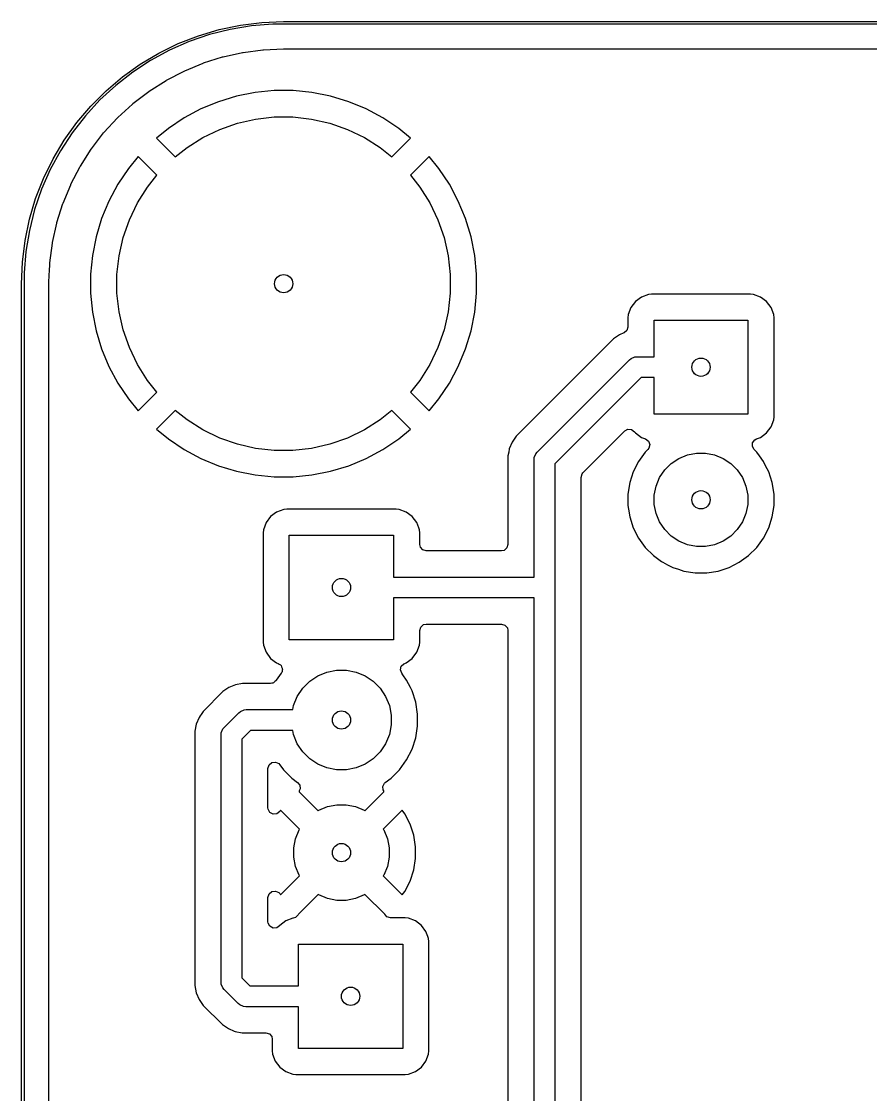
# Model space of a CAD drawing. Header units: millimetres. Extents: x 121.3 to 153.8, y -119.7 to -62.2.
# Drawn here: x 121.27 to 137.55, y -82.75 to -62.18 of the extents above; entities that cross this region are included whole.
import ezdxf

# ---------------------------------------------------------------- set-up
doc = ezdxf.new("R2010")
doc.units = ezdxf.units.MM
doc.layers.add('BLACK', color=250, linetype='CONTINUOUS')

msp = doc.modelspace()

# ---------------------------------------------------------------- linework, layer by layer
at = {"layer": 'BLACK', "linetype": 'CONTINUOUS'}
for p, q in [((125.066435, -62.338764), (125.472912, -62.253534)), ((125.684103, -62.268985), (125.278181, -62.336721)), ((125.472912, -62.253534), (125.885039, -62.202163)), ((126.094232, -62.235), (125.684103, -62.268985)), ((125.885039, -62.202163), (126.3, -62.185)), ((126.3, -62.235), (126.094232, -62.235)), ((126.3, -62.185), (148.8, -62.185)), ((148.8, -62.235), (126.3, -62.235)), ((124.28148, -62.608239), (124.668385, -62.457268)), ((124.879239, -62.437747), (124.490002, -62.571372)), ((124.668385, -62.457268), (125.066435, -62.338764)), ((125.278181, -62.336721), (124.879239, -62.437747)), ((123.908364, -62.790644), (124.28148, -62.608239)), ((124.490002, -62.571372), (124.113129, -62.736684)), ((125.913226, -62.727386), (126.297297, -62.710617)), ((126.297297, -62.710617), (126.302706, -62.7105)), ((126.302706, -62.7105), (126.365892, -62.7105)), ((126.365892, -62.7105), (148.734108, -62.7105)), ((123.551585, -63.003238), (123.908364, -62.790644)), ((124.113129, -62.736684), (123.751195, -62.932553)), ((124.766227, -62.98023), (125.130295, -62.86544)), ((125.130295, -62.86544), (125.140709, -62.862649)), ((125.140709, -62.862649), (125.513405, -62.780025)), ((125.513405, -62.780025), (125.524025, -62.778152)), ((125.524025, -62.778152), (125.902495, -62.728326)), ((125.902495, -62.728326), (125.913226, -62.727386)), ((123.213581, -63.244569), (123.551585, -63.003238)), ((123.751195, -62.932553), (123.406671, -63.157641)), ((124.403412, -63.130003), (124.756095, -62.983917)), ((124.756095, -62.983917), (124.766227, -62.98023)), ((122.89666, -63.512987), (123.213581, -63.244569)), ((123.406671, -63.157641), (123.081912, -63.410411)), ((123.723744, -63.521325), (124.0457, -63.316217)), ((124.0457, -63.316217), (124.055045, -63.310822)), ((124.055045, -63.310822), (124.393638, -63.134561)), ((124.393638, -63.134561), (124.403412, -63.130003)), ((122.602987, -63.80666), (122.89666, -63.512987)), ((123.081912, -63.410411), (122.779136, -63.689136)), ((123.41206, -63.759896), (123.714905, -63.527515)), ((123.714905, -63.527515), (123.723744, -63.521325)), ((126.118234, -63.51), (125.756443, -63.545632)), ((126.481766, -63.51), (126.118234, -63.51)), ((126.843556, -63.545632), (126.481766, -63.51)), ((122.779136, -63.689136), (122.500411, -63.991912)), ((125.052002, -63.722086), (124.716135, -63.861207)), ((125.399898, -63.616553), (125.052002, -63.722086)), ((125.399909, -63.61655), (125.399898, -63.616553)), ((125.756443, -63.545632), (125.399909, -63.61655)), ((127.20009, -63.61655), (126.843556, -63.545632)), ((127.200101, -63.616553), (127.20009, -63.61655)), ((127.547997, -63.722086), (127.200101, -63.616553)), ((127.883864, -63.861207), (127.547997, -63.722086)), ((122.334569, -64.123581), (122.602987, -63.80666)), ((123.122352, -64.024726), (123.403791, -63.766834)), ((123.403791, -63.766834), (123.41206, -63.759896)), ((124.71613, -63.861209), (124.395537, -64.03257)), ((124.716135, -63.861207), (124.71613, -63.861209)), ((127.883869, -63.861209), (127.883864, -63.861207)), ((128.204462, -64.03257), (127.883869, -63.861209)), ((122.093238, -64.461585), (122.334569, -64.123581)), ((122.500411, -63.991912), (122.247641, -64.316671)), ((122.856834, -64.313791), (123.114726, -64.032352)), ((123.114726, -64.032352), (123.122352, -64.024726)), ((124.395519, -64.032581), (124.093258, -64.234545)), ((124.395537, -64.03257), (124.395519, -64.032581)), ((125.075413, -64.253585), (125.414126, -64.135065)), ((125.414126, -64.135065), (125.76398, -64.055213)), ((125.76398, -64.055213), (126.120575, -64.015034)), ((126.120575, -64.015034), (126.479425, -64.015034)), ((126.479425, -64.015034), (126.83602, -64.055213)), ((126.83602, -64.055213), (127.185874, -64.135065)), ((127.185874, -64.135065), (127.524587, -64.253585)), ((128.20448, -64.032581), (128.204462, -64.03257)), ((128.50675, -64.234551), (128.20448, -64.032581)), ((122.247641, -64.316671), (122.022553, -64.661195)), ((122.617515, -64.624905), (122.849896, -64.32206)), ((122.849896, -64.32206), (122.856834, -64.313791)), ((124.093254, -64.234548), (123.865233, -64.421679)), ((124.093258, -64.234545), (124.093254, -64.234548)), ((124.7521, -64.409285), (125.075413, -64.253585)), ((127.524587, -64.253585), (127.8479, -64.409285)), ((128.734765, -64.421678), (128.50675, -64.234551)), ((121.880644, -64.818364), (122.093238, -64.461585)), ((123.865233, -64.421679), (123.865233, -64.42168)), ((123.865233, -64.42168), (124.223217, -64.779664)), ((124.448252, -64.600205), (124.7521, -64.409285)), ((127.8479, -64.409285), (128.151748, -64.600205)), ((128.376781, -64.779663), (128.734766, -64.421679)), ((128.734766, -64.421679), (128.734765, -64.421678)), ((122.022553, -64.661195), (121.826684, -65.023129)), ((122.406217, -64.9557), (122.611325, -64.633744)), ((122.611325, -64.633744), (122.617515, -64.624905)), ((124.223217, -64.779664), (124.448252, -64.600205)), ((128.151748, -64.600205), (128.376781, -64.779663)), ((121.698239, -65.19148), (121.880644, -64.818364)), ((122.224561, -65.303638), (122.400822, -64.965045)), ((122.400822, -64.965045), (122.406217, -64.9557)), ((123.511679, -64.775233), (123.324548, -65.003254)), ((123.51168, -64.775233), (123.511679, -64.775233)), ((123.869664, -65.133217), (123.51168, -64.775233)), ((129.088319, -64.775232), (128.730334, -65.133216)), ((129.08832, -64.775233), (129.088319, -64.775232)), ((129.275448, -65.003249), (129.08832, -64.775233)), ((121.826684, -65.023129), (121.661372, -65.400002)), ((123.324545, -65.003258), (123.122581, -65.305519)), ((123.324548, -65.003254), (123.324545, -65.003258)), ((123.690205, -65.358252), (123.869664, -65.133217)), ((128.730334, -65.133216), (128.909795, -65.358252)), ((129.477418, -65.305519), (129.275448, -65.003249)), ((121.547268, -65.578385), (121.698239, -65.19148)), ((122.073917, -65.666095), (122.220003, -65.313412)), ((122.220003, -65.313412), (122.224561, -65.303638)), ((123.12257, -65.305537), (122.951209, -65.62613)), ((123.122581, -65.305519), (123.12257, -65.305537)), ((123.499285, -65.6621), (123.690205, -65.358252)), ((128.909795, -65.358252), (129.100715, -65.6621)), ((129.477429, -65.305537), (129.477418, -65.305519)), ((129.64879, -65.62613), (129.477429, -65.305537)), ((121.428764, -65.976435), (121.547268, -65.578385)), ((121.661372, -65.400002), (121.527747, -65.789239)), ((121.527747, -65.789239), (121.426721, -66.188181)), ((121.95544, -66.040295), (122.07023, -65.676227)), ((122.07023, -65.676227), (122.073917, -65.666095)), ((122.951207, -65.626135), (122.812086, -65.962002)), ((122.951209, -65.62613), (122.951207, -65.626135)), ((123.343585, -65.985413), (123.499285, -65.6621)), ((129.100715, -65.6621), (129.256415, -65.985413)), ((129.648792, -65.626135), (129.64879, -65.62613)), ((129.787913, -65.962002), (129.648792, -65.626135)), ((121.343534, -66.382912), (121.428764, -65.976435)), ((122.812086, -65.962002), (122.706553, -66.309898)), ((123.225065, -66.324126), (123.343585, -65.985413)), ((129.256415, -65.985413), (129.374935, -66.324126)), ((129.893446, -66.309898), (129.787913, -65.962002)), ((121.426721, -66.188181), (121.358985, -66.594103)), ((121.870025, -66.423405), (121.952649, -66.050709)), ((121.952649, -66.050709), (121.95544, -66.040295)), ((121.292163, -66.795039), (121.343534, -66.382912)), ((122.70655, -66.309909), (122.635632, -66.666443)), ((122.706553, -66.309898), (122.70655, -66.309909)), ((123.145213, -66.67398), (123.225065, -66.324126)), ((129.374935, -66.324126), (129.454787, -66.67398)), ((129.893449, -66.309909), (129.893446, -66.309898)), ((129.964367, -66.666443), (129.893449, -66.309909)), ((121.358985, -66.594103), (121.325, -67.004232)), ((121.818326, -66.812495), (121.868152, -66.434025)), ((121.868152, -66.434025), (121.870025, -66.423405)), ((121.275, -67.21), (121.292163, -66.795039)), ((121.810433, -66.982498), (121.817386, -66.823228)), ((121.817386, -66.823228), (121.818326, -66.812495)), ((122.635632, -66.666443), (122.6, -67.028234)), ((123.105034, -67.030575), (123.145213, -66.67398)), ((129.454787, -66.67398), (129.494966, -67.030575)), ((130, -67.028234), (129.964367, -66.666443)), ((121.325, -67.004232), (121.325, -67.21)), ((121.800618, -67.207297), (121.808436, -67.028234)), ((121.808436, -67.028234), (121.808805, -67.019778)), ((121.808805, -67.019777), (121.810433, -66.982498)), ((121.808805, -67.019778), (121.808805, -67.019777)), ((122.6, -67.028234), (122.6, -67.391765)), ((130, -67.391765), (130, -67.028234)), ((121.275, -114.71), (121.275, -67.21)), ((121.325, -67.21), (121.325, -114.71)), ((121.8005, -67.212706), (121.800618, -67.207297)), ((121.8005, -80.6597), (121.8005, -67.212706)), ((123.105034, -67.389425), (123.105034, -67.030575)), ((129.494966, -67.030575), (129.494966, -67.389425)), ((122.6, -67.391765), (122.635632, -67.753556)), ((123.145213, -67.74602), (123.105034, -67.389425)), ((129.494966, -67.389425), (129.454787, -67.74602)), ((129.964367, -67.753556), (130, -67.391765)), ((133.292516, -67.415908), (133.157671, -67.466202)), ((133.352123, -67.409501), (133.292516, -67.415908)), ((133.352129, -67.4095), (133.352123, -67.409501)), ((135.247864, -67.4095), (133.352129, -67.4095)), ((135.247873, -67.4095), (135.247864, -67.4095)), ((135.247881, -67.4095), (135.247873, -67.4095)), ((135.247883, -67.409501), (135.247881, -67.4095)), ((135.307483, -67.415908), (135.247883, -67.409501)), ((135.442328, -67.466202), (135.307482, -67.415908)), ((135.307482, -67.415908), (135.307483, -67.415908)), ((133.042452, -67.552455), (132.956206, -67.667664)), ((133.042455, -67.552452), (133.042452, -67.552455)), ((133.157664, -67.466206), (133.042455, -67.552452)), ((133.157671, -67.466202), (133.157664, -67.466206)), ((135.442335, -67.466206), (135.442328, -67.466202)), ((135.557544, -67.552452), (135.442335, -67.466206)), ((135.557547, -67.552455), (135.557544, -67.552452)), ((135.643793, -67.667664), (135.557547, -67.552455)), ((122.635632, -67.753556), (122.70655, -68.11009)), ((123.225065, -68.095874), (123.145213, -67.74602)), ((129.454787, -67.74602), (129.374935, -68.095874)), ((129.893449, -68.11009), (129.964367, -67.753556)), ((132.905908, -67.802517), (132.899501, -67.862116)), ((132.956202, -67.667671), (132.905908, -67.802517)), ((132.956206, -67.667664), (132.956202, -67.667671)), ((135.643795, -67.667668), (135.643793, -67.667664)), ((135.643796, -67.667669), (135.643795, -67.667668)), ((135.694091, -67.802517), (135.643796, -67.667669)), ((135.700499, -67.862128), (135.694091, -67.802517)), ((132.8995, -68.039553), (132.879815, -68.106592)), ((132.899501, -67.862123), (132.8995, -67.862135)), ((132.8995, -67.862135), (132.8995, -68.039553)), ((132.899501, -67.862116), (132.899501, -67.862123)), ((133.4, -68.61), (133.4, -67.91)), ((133.4, -67.91), (135.2, -67.91)), ((135.2, -67.91), (135.2, -69.71)), ((135.7005, -69.757873), (135.700499, -67.862128)), ((122.70655, -68.11009), (122.706553, -68.110101)), ((122.706553, -68.110101), (122.812086, -68.457997)), ((123.343585, -68.434587), (123.225065, -68.095874)), ((129.374935, -68.095874), (129.256415, -68.434587)), ((129.787913, -68.457997), (129.893446, -68.110101)), ((129.893446, -68.110101), (129.893449, -68.11009)), ((132.738191, -68.189223), (132.623454, -68.265887)), ((132.822953, -68.154114), (132.738191, -68.189223)), ((132.827011, -68.152347), (132.822953, -68.154114)), ((132.879815, -68.106592), (132.827011, -68.152347)), ((122.812086, -68.457997), (122.951207, -68.793864)), ((123.499285, -68.7579), (123.343585, -68.434587)), ((129.256415, -68.434587), (129.100715, -68.7579)), ((129.648792, -68.793864), (129.787913, -68.457997)), ((132.623454, -68.265887), (130.755887, -70.133454)), ((131.158579, -70.438579), (132.928579, -68.668579)), ((132.928579, -68.668579), (132.958886, -68.643706)), ((132.958886, -68.643706), (133.030982, -68.613843)), ((133.030982, -68.613843), (133.07, -68.61)), ((133.07, -68.61), (133.4, -68.61)), ((122.951207, -68.793864), (122.951209, -68.793869)), ((122.951209, -68.793869), (123.12257, -69.114462)), ((123.690205, -69.061748), (123.499285, -68.7579)), ((129.100715, -68.7579), (128.909795, -69.061748)), ((129.477429, -69.114462), (129.64879, -68.793869)), ((129.64879, -68.793869), (129.648792, -68.793864)), ((123.869663, -69.286781), (123.690205, -69.061748)), ((128.909795, -69.061748), (128.730335, -69.286782)), ((133.152842, -69.01), (131.5, -70.662842)), ((133.4, -69.01), (133.152842, -69.01)), ((133.4, -69.71), (133.4, -69.01)), ((123.12257, -69.114462), (123.122581, -69.11448)), ((123.122581, -69.11448), (123.324551, -69.41675)), ((123.511679, -69.644766), (123.869663, -69.286781)), ((128.730335, -69.286782), (129.088319, -69.644766)), ((129.275457, -69.416736), (129.477418, -69.11448)), ((129.477418, -69.11448), (129.477429, -69.114462)), ((123.324551, -69.41675), (123.511678, -69.644765)), ((129.08832, -69.644765), (129.275447, -69.41675)), ((129.275447, -69.41675), (129.275457, -69.416736)), ((123.511678, -69.644765), (123.511679, -69.644766)), ((124.223216, -69.640334), (123.865232, -69.998319)), ((124.448252, -69.819795), (124.223216, -69.640334)), ((128.376782, -69.640335), (128.151748, -69.819795)), ((128.734766, -69.998319), (128.376782, -69.640335)), ((129.088319, -69.644766), (129.08832, -69.644765)), ((124.7521, -70.010715), (124.448252, -69.819795)), ((128.151748, -69.819795), (127.8479, -70.010715)), ((135.2, -69.71), (133.4, -69.71)), ((135.643796, -69.952331), (135.694091, -69.817483)), ((135.694091, -69.817483), (135.7005, -69.757873)), ((123.865232, -69.998319), (123.865233, -69.99832)), ((123.865233, -69.99832), (124.093249, -70.185448)), ((125.075413, -70.166415), (124.7521, -70.010715)), ((127.8479, -70.010715), (127.524587, -70.166415)), ((128.50675, -70.185447), (128.734765, -69.99832)), ((128.734765, -69.99832), (128.734766, -69.998319)), ((132.036815, -70.833841), (132.8388, -70.031855)), ((132.8388, -70.031855), (132.900121, -69.998372)), ((132.900121, -69.998372), (132.969812, -70.003356)), ((132.969812, -70.003356), (133.025743, -70.045224)), ((133.025743, -70.045224), (133.042454, -70.067546)), ((133.042454, -70.067546), (133.042455, -70.067546)), ((133.042455, -70.067546), (133.042456, -70.067548)), ((133.042456, -70.067548), (133.157664, -70.153793)), ((135.442331, -70.153796), (135.557546, -70.067546)), ((135.557546, -70.067546), (135.643796, -69.952331)), ((124.093249, -70.185448), (124.395519, -70.387418)), ((125.414126, -70.284935), (125.075413, -70.166415)), ((125.76398, -70.364787), (125.414126, -70.284935)), ((127.185874, -70.284935), (126.83602, -70.364787)), ((127.524587, -70.166415), (127.185874, -70.284935)), ((128.20448, -70.387418), (128.506736, -70.185457)), ((128.506736, -70.185457), (128.50675, -70.185447)), ((130.679223, -70.248192), (130.626421, -70.375668)), ((130.755887, -70.133454), (130.679223, -70.248192)), ((133.157664, -70.153793), (133.157671, -70.153797)), ((133.157671, -70.153797), (133.23758, -70.183601)), ((133.23758, -70.183601), (133.293514, -70.225472)), ((133.293514, -70.225472), (133.317931, -70.290936)), ((133.317931, -70.290936), (133.30308, -70.359209)), ((135.284586, -70.326141), (135.28957, -70.256449)), ((135.28957, -70.256449), (135.331442, -70.200516)), ((135.331442, -70.200516), (135.36242, -70.183601)), ((135.36242, -70.183601), (135.442326, -70.153798)), ((135.442326, -70.153797), (135.442331, -70.153796)), ((135.442326, -70.153798), (135.442326, -70.153797)), ((124.395519, -70.387418), (124.395537, -70.387429)), ((124.395537, -70.387429), (124.71613, -70.55879)), ((126.120575, -70.404966), (125.76398, -70.364787)), ((126.479425, -70.404966), (126.120575, -70.404966)), ((126.83602, -70.364787), (126.479425, -70.404966)), ((127.883869, -70.55879), (128.204462, -70.387429)), ((128.204462, -70.387429), (128.20448, -70.387418)), ((130.614414, -70.436028), (130.5995, -70.511004)), ((130.5995, -70.511004), (130.5995, -72.206285)), ((130.626418, -70.375678), (130.614414, -70.436028)), ((130.626421, -70.375668), (130.626418, -70.375678)), ((131.103843, -70.540982), (131.133706, -70.468886)), ((131.133706, -70.468886), (131.158579, -70.438579)), ((133.231752, -70.437641), (133.102187, -70.615974)), ((133.231756, -70.437636), (133.231752, -70.437641)), ((133.281929, -70.387463), (133.231756, -70.437636)), ((133.30308, -70.359209), (133.281929, -70.387463)), ((133.875743, -70.556271), (134.038744, -70.488754)), ((134.038744, -70.488754), (134.211785, -70.454334)), ((134.211785, -70.454334), (134.388215, -70.454334)), ((134.388215, -70.454334), (134.561256, -70.488754)), ((134.561256, -70.488754), (134.724257, -70.556271)), ((135.318071, -70.387464), (135.284586, -70.326141)), ((135.368243, -70.437636), (135.318071, -70.387464)), ((135.368247, -70.437641), (135.368243, -70.437636)), ((135.42155, -70.511007), (135.368247, -70.437641)), ((135.497815, -70.615978), (135.42155, -70.511007)), ((124.71613, -70.55879), (124.716135, -70.558792)), ((124.716135, -70.558792), (125.052002, -70.697913)), ((125.052002, -70.697913), (125.399898, -70.803446)), ((127.200101, -70.803446), (127.547997, -70.697913)), ((127.547997, -70.697913), (127.883864, -70.558792)), ((127.883864, -70.558792), (127.883869, -70.55879)), ((131.1, -70.58), (131.103843, -70.540982)), ((131.1, -72.830785), (131.1, -70.58)), ((131.5, -70.662842), (131.5, -73.027681)), ((133.102187, -70.615974), (133.002104, -70.812393)), ((133.604291, -70.779046), (133.729046, -70.654291)), ((133.729046, -70.654291), (133.875743, -70.556271)), ((134.724257, -70.556271), (134.870954, -70.654291)), ((134.870954, -70.654291), (134.995709, -70.779046)), ((135.539563, -70.697913), (135.497815, -70.615978)), ((135.597895, -70.812393), (135.539563, -70.697913)), ((125.399898, -70.803446), (125.399909, -70.803449)), ((125.399909, -70.803449), (125.756443, -70.874367)), ((125.756443, -70.874367), (126.118234, -70.91)), ((126.118234, -70.91), (126.481766, -70.91)), ((126.481766, -70.91), (126.843556, -70.874367)), ((126.843556, -70.874367), (127.20009, -70.803449)), ((127.20009, -70.803449), (127.200101, -70.803446)), ((132.0005, -70.921518), (132.020185, -70.854479)), ((132.0005, -88.868481), (132.0005, -70.921518)), ((132.020185, -70.854479), (132.036815, -70.833841)), ((133.002103, -70.812396), (132.933985, -71.022047)), ((133.002104, -70.812393), (133.002103, -70.812396)), ((133.438754, -71.088744), (133.506271, -70.925743)), ((133.506271, -70.925743), (133.604291, -70.779046)), ((134.995709, -70.779046), (135.093729, -70.925743)), ((135.093729, -70.925743), (135.161246, -71.088744)), ((135.597895, -70.812394), (135.597895, -70.812393)), ((135.666015, -71.022049), (135.597895, -70.812394)), ((132.933985, -71.022049), (132.8995, -71.239778)), ((132.933985, -71.022047), (132.933985, -71.022049)), ((133.404334, -71.261785), (133.438754, -71.088744)), ((135.161246, -71.088744), (135.195666, -71.261785)), ((135.7005, -71.239778), (135.666015, -71.022049)), ((132.8995, -71.239778), (132.8995, -71.460222)), ((133.404334, -71.438215), (133.404334, -71.261785)), ((135.195666, -71.261785), (135.195666, -71.438215)), ((135.7005, -71.460222), (135.7005, -71.239778)), ((126.301353, -71.536693), (126.166508, -71.586987)), ((126.36096, -71.530286), (126.301353, -71.536693)), ((126.360966, -71.530285), (126.36096, -71.530286)), ((128.456701, -71.530285), (126.360966, -71.530285)), ((128.45671, -71.530285), (128.456701, -71.530285)), ((128.456718, -71.530285), (128.45671, -71.530285)), ((128.45672, -71.530286), (128.456718, -71.530285)), ((128.51632, -71.536693), (128.45672, -71.530286)), ((128.651165, -71.586987), (128.516319, -71.536693)), ((128.516319, -71.536693), (128.51632, -71.536693)), ((132.8995, -71.460222), (132.910597, -71.530285)), ((132.910597, -71.530285), (132.933985, -71.677952)), ((133.438754, -71.611256), (133.404334, -71.438215)), ((135.195666, -71.438215), (135.161246, -71.611256)), ((135.666015, -71.677951), (135.7005, -71.460222)), ((126.051289, -71.67324), (125.965043, -71.788449)), ((126.051292, -71.673237), (126.051289, -71.67324)), ((126.166501, -71.586991), (126.051292, -71.673237)), ((126.166508, -71.586987), (126.166501, -71.586991)), ((128.651172, -71.586991), (128.651165, -71.586987)), ((128.766381, -71.673237), (128.651172, -71.586991)), ((128.766384, -71.67324), (128.766381, -71.673237)), ((128.85263, -71.788449), (128.766384, -71.67324)), ((132.933985, -71.677952), (133.002103, -71.887603)), ((133.506271, -71.774257), (133.438754, -71.611256)), ((135.161246, -71.611256), (135.093729, -71.774257)), ((135.597895, -71.887606), (135.666015, -71.677951)), ((125.914745, -71.923302), (125.908338, -71.982901)), ((125.965039, -71.788456), (125.914745, -71.923302)), ((125.965043, -71.788449), (125.965039, -71.788456)), ((128.852634, -71.788456), (128.85263, -71.788449)), ((128.889614, -71.887606), (128.852634, -71.788456)), ((128.902928, -71.923302), (128.889614, -71.887606)), ((128.909334, -71.982901), (128.902928, -71.923302)), ((133.002103, -71.887603), (133.002104, -71.887606)), ((133.002104, -71.887606), (133.102187, -72.084025)), ((133.604291, -71.920954), (133.506271, -71.774257)), ((133.729046, -72.045709), (133.604291, -71.920954)), ((134.995709, -71.920954), (134.870954, -72.045709)), ((135.093729, -71.774257), (134.995709, -71.920954)), ((135.497815, -72.084022), (135.597895, -71.887606)), ((125.908338, -71.982908), (125.908337, -71.98292)), ((125.908337, -71.98292), (125.908337, -74.078655)), ((125.908338, -71.982901), (125.908338, -71.982908)), ((126.408837, -74.030785), (126.408837, -72.030785)), ((126.408837, -72.030785), (128.408837, -72.030785)), ((128.408837, -72.030785), (128.408837, -72.830785)), ((128.909335, -71.982908), (128.909334, -71.982901)), ((128.909336, -71.982914), (128.909335, -71.982908)), ((128.909336, -72.206285), (128.909336, -71.982914)), ((133.102187, -72.084025), (133.231752, -72.262358)), ((133.875743, -72.143729), (133.729046, -72.045709)), ((134.038744, -72.211246), (133.875743, -72.143729)), ((134.724257, -72.143729), (134.561256, -72.211246)), ((134.870954, -72.045709), (134.724257, -72.143729)), ((135.368242, -72.262365), (135.497815, -72.084022)), ((128.920542, -72.257796), (128.909336, -72.206285)), ((128.966297, -72.3106), (128.920542, -72.257796)), ((129.033336, -72.330285), (128.966297, -72.3106)), ((130.4755, -72.330285), (129.033336, -72.330285)), ((130.527011, -72.319079), (130.4755, -72.330285)), ((130.579815, -72.273324), (130.527011, -72.319079)), ((130.5995, -72.206285), (130.579815, -72.273324)), ((133.231752, -72.262358), (133.231756, -72.262363)), ((133.231756, -72.262363), (133.387636, -72.418243)), ((134.211785, -72.245666), (134.038744, -72.211246)), ((134.388215, -72.245666), (134.211785, -72.245666)), ((134.561256, -72.211246), (134.388215, -72.245666)), ((135.212365, -72.418242), (135.368242, -72.262365)), ((133.387636, -72.418243), (133.387641, -72.418247)), ((133.387641, -72.418247), (133.543192, -72.53126)), ((133.543192, -72.53126), (133.565978, -72.547815)), ((133.565978, -72.547815), (133.655549, -72.593454)), ((134.837606, -72.647895), (135.034022, -72.547815)), ((135.034022, -72.547815), (135.212365, -72.418242)), ((133.655549, -72.593454), (133.762393, -72.647895)), ((133.762393, -72.647895), (133.762396, -72.647896)), ((133.762396, -72.647896), (133.867221, -72.681955)), ((133.867221, -72.681955), (133.972049, -72.716015)), ((133.972049, -72.716015), (134.189778, -72.7505)), ((134.189778, -72.7505), (134.189779, -72.7505)), ((134.189779, -72.7505), (134.410221, -72.7505)), ((134.410221, -72.7505), (134.410222, -72.7505)), ((134.410222, -72.7505), (134.627951, -72.716015)), ((134.627951, -72.716015), (134.837606, -72.647895)), ((128.408837, -72.830785), (131.1, -72.830785)), ((131.5, -73.027681), (131.5, -89.127157)), ((131.1, -73.230785), (128.408837, -73.230785)), ((128.408837, -73.230785), (128.408837, -74.030785)), ((131.1, -89.21), (131.1, -73.230785)), ((128.909337, -73.855285), (128.929022, -73.788246)), ((128.929022, -73.788246), (128.981826, -73.742491)), ((128.981826, -73.742491), (129.033337, -73.731285)), ((129.033337, -73.731285), (130.4755, -73.731285)), ((130.4755, -73.731285), (130.542539, -73.75097)), ((130.542539, -73.75097), (130.588294, -73.803774)), ((130.588294, -73.803774), (130.5995, -73.855285)), ((128.909337, -74.078658), (128.909337, -73.855285)), ((130.5995, -73.855285), (130.5995, -89.141006)), ((125.908337, -74.078655), (125.908338, -74.078661)), ((125.908338, -74.078661), (125.914745, -74.138268)), ((125.914745, -74.138268), (125.965039, -74.273113)), ((128.408837, -74.030785), (126.408837, -74.030785)), ((128.852633, -74.273116), (128.902928, -74.138268)), ((128.902928, -74.138268), (128.909337, -74.078658)), ((125.965039, -74.273113), (125.965043, -74.27312)), ((125.965043, -74.27312), (126.051289, -74.388329)), ((126.051289, -74.388329), (126.051292, -74.388332)), ((126.051292, -74.388332), (126.166501, -74.474578)), ((128.651168, -74.474581), (128.766383, -74.388331)), ((128.766383, -74.388331), (128.852633, -74.273116)), ((126.166501, -74.474578), (126.166504, -74.47458)), ((126.166504, -74.47458), (126.166505, -74.47458)), ((126.166505, -74.47458), (126.166506, -74.474581)), ((126.166506, -74.474581), (126.197303, -74.486067)), ((126.197303, -74.486067), (126.21749, -74.501179)), ((126.21749, -74.501179), (126.239862, -74.512815)), ((126.239862, -74.512815), (126.244983, -74.52176)), ((126.244983, -74.52176), (126.253235, -74.527937)), ((126.253235, -74.527937), (126.262048, -74.551566)), ((126.262048, -74.551566), (126.274578, -74.57345)), ((126.272292, -74.618043), (126.271002, -74.643228)), ((126.277653, -74.593401), (126.272292, -74.618043)), ((126.274578, -74.57345), (126.27405, -74.583742)), ((126.27405, -74.583742), (126.277653, -74.593401)), ((127.130164, -74.652122), (127.314741, -74.615408)), ((127.314741, -74.615408), (127.502933, -74.615408)), ((127.502933, -74.615408), (127.68751, -74.652122)), ((128.539906, -74.609328), (128.555732, -74.541274)), ((128.563386, -74.675134), (128.539906, -74.609328)), ((128.555732, -74.541274), (128.605837, -74.492579)), ((128.605837, -74.492579), (128.620362, -74.48607)), ((128.620362, -74.48607), (128.651168, -74.474581)), ((126.130935, -74.834521), (126.113141, -74.853367)), ((126.151363, -74.818576), (126.130935, -74.834521)), ((126.156836, -74.810948), (126.151363, -74.818576)), ((126.159706, -74.805316), (126.156836, -74.810948)), ((126.254402, -74.674977), (126.159706, -74.805316)), ((126.254716, -74.67454), (126.254402, -74.674977)), ((126.262802, -74.661674), (126.254716, -74.67454)), ((126.263841, -74.656896), (126.262802, -74.661674)), ((126.271002, -74.643228), (126.263841, -74.656896)), ((126.666747, -74.961767), (126.799819, -74.828695)), ((126.799819, -74.828695), (126.956296, -74.724141)), ((126.956296, -74.724141), (127.130164, -74.652122)), ((127.68751, -74.652122), (127.861378, -74.724141)), ((127.861378, -74.724141), (128.017855, -74.828695)), ((128.017855, -74.828695), (128.150927, -74.961767)), ((128.583056, -74.702208), (128.563386, -74.675134)), ((128.657968, -74.805316), (128.583056, -74.702208)), ((128.731693, -74.95001), (128.657968, -74.805316)), ((125.135291, -75.026672), (124.75589, -75.406073)), ((125.250029, -74.950007), (125.135291, -75.026672)), ((125.377504, -74.897206), (125.250029, -74.950007)), ((125.377514, -74.897203), (125.377504, -74.897206)), ((125.512841, -74.870285), (125.377514, -74.897203)), ((126.050616, -74.870285), (125.512841, -74.870285)), ((126.075917, -74.863439), (126.050616, -74.870285)), ((126.096286, -74.861568), (126.075917, -74.863439)), ((126.103423, -74.855996), (126.096286, -74.861568)), ((126.113141, -74.853367), (126.103423, -74.855996)), ((126.562193, -75.118244), (126.666747, -74.961767)), ((128.150927, -74.961767), (128.255481, -75.118244)), ((128.762336, -75.01015), (128.731693, -74.95001)), ((128.833373, -75.228779), (128.762336, -75.01015)), ((126.490174, -75.292112), (126.562193, -75.118244)), ((128.255481, -75.118244), (128.3275, -75.292112)), ((128.833373, -75.22878), (128.833373, -75.228779)), ((128.833374, -75.228784), (128.833373, -75.22878)), ((128.869337, -75.455841), (128.833374, -75.228784)), ((124.755884, -75.40608), (124.716712, -75.464707)), ((124.75589, -75.406073), (124.755884, -75.40608)), ((125.158579, -75.711201), (125.440416, -75.429363)), ((125.440416, -75.429363), (125.470723, -75.404491)), ((125.470723, -75.404491), (125.542819, -75.374628)), ((125.542819, -75.374628), (125.581837, -75.370785)), ((125.581837, -75.370785), (126.474525, -75.370785)), ((126.474525, -75.370785), (126.490174, -75.292112)), ((128.3275, -75.292112), (128.364214, -75.476689)), ((128.869337, -75.685729), (128.869337, -75.455841)), ((124.626418, -75.648299), (124.5995, -75.783626)), ((124.626421, -75.648289), (124.626418, -75.648299)), ((124.679221, -75.520817), (124.626421, -75.648289)), ((124.679225, -75.52081), (124.679221, -75.520817)), ((124.699325, -75.49073), (124.679225, -75.52081)), ((124.716712, -75.464708), (124.699325, -75.49073)), ((124.716712, -75.464707), (124.716712, -75.464708)), ((128.364214, -75.664881), (128.3275, -75.849458)), ((128.364214, -75.476689), (128.364214, -75.664881)), ((124.5995, -75.783626), (124.5995, -75.783629)), ((124.5995, -75.783629), (124.5995, -80.52171)), ((125.1, -75.852622), (125.103843, -75.813604)), ((125.1, -80.590704), (125.1, -75.852622)), ((125.103843, -75.813604), (125.133706, -75.741508)), ((125.133706, -75.741508), (125.158579, -75.711201)), ((125.66468, -75.770785), (125.5, -75.935464)), ((126.474525, -75.770785), (125.66468, -75.770785)), ((126.490174, -75.849458), (126.474525, -75.770785)), ((126.562193, -76.023326), (126.490174, -75.849458)), ((128.3275, -75.849458), (128.255481, -76.023326)), ((128.833374, -75.912786), (128.869337, -75.685729)), ((125.5, -75.935464), (125.5, -80.507862)), ((126.666747, -76.179803), (126.562193, -76.023326)), ((128.255481, -76.023326), (128.150927, -76.179803)), ((128.762335, -76.131422), (128.833374, -75.912786)), ((126.799819, -76.312875), (126.666747, -76.179803)), ((128.150927, -76.179803), (128.017855, -76.312875)), ((128.657968, -76.336254), (128.762335, -76.131422)), ((126.0005, -76.498759), (126.020185, -76.43172)), ((126.020185, -76.43172), (126.072989, -76.385965)), ((126.072989, -76.385965), (126.142147, -76.376021)), ((126.142147, -76.376021), (126.205703, -76.405046)), ((126.205703, -76.405046), (126.224816, -76.425871)), ((126.224816, -76.425871), (126.229066, -76.43172)), ((126.229066, -76.43172), (126.29483, -76.522237)), ((126.956296, -76.417429), (126.799819, -76.312875)), ((127.130164, -76.489448), (126.956296, -76.417429)), ((127.861378, -76.417429), (127.68751, -76.489448)), ((128.017855, -76.312875), (127.861378, -76.417429)), ((128.522844, -76.522237), (128.657968, -76.336254)), ((126.0005, -77.251713), (126.0005, -76.498759)), ((126.29483, -76.522237), (126.457386, -76.684793)), ((126.457386, -76.684793), (126.457391, -76.684797)), ((126.457391, -76.684797), (126.568465, -76.765497)), ((127.314741, -76.526162), (127.130164, -76.489448)), ((127.502933, -76.526162), (127.314741, -76.526162)), ((127.68751, -76.489448), (127.502933, -76.526162)), ((128.249202, -76.7655), (128.360289, -76.684792)), ((128.360289, -76.684792), (128.522844, -76.522237)), ((126.568465, -76.765497), (126.611131, -76.820827)), ((126.61711, -76.89044), (126.598563, -76.92559)), ((126.611131, -76.820827), (126.61711, -76.89044)), ((128.200562, -76.84119), (128.233167, -76.779395)), ((128.206541, -76.910803), (128.200562, -76.84119)), ((128.233167, -76.779395), (128.249202, -76.7655)), ((126.598563, -76.92559), (126.597004, -76.9454)), ((126.597004, -76.9454), (126.960686, -77.309082)), ((127.856985, -77.309081), (128.220669, -76.945399)), ((128.219242, -76.927274), (128.206541, -76.910803)), ((128.220669, -76.945399), (128.219242, -76.927274)), ((126.003723, -77.279799), (126.0005, -77.251713)), ((126.03808, -77.340638), (126.003723, -77.279799)), ((126.24345, -77.298952), (126.224818, -77.324598)), ((126.243452, -77.298952), (126.24345, -77.298952)), ((126.607134, -77.662634), (126.243452, -77.298952)), ((126.960686, -77.309082), (126.975152, -77.299417)), ((126.975152, -77.299417), (127.141775, -77.2304)), ((127.141775, -77.2304), (127.318661, -77.195215)), ((127.318661, -77.195215), (127.499013, -77.195215)), ((127.499013, -77.195215), (127.675899, -77.2304)), ((127.675899, -77.2304), (127.842522, -77.299417)), ((127.842522, -77.299417), (127.856985, -77.309081)), ((128.574221, -77.298951), (128.210538, -77.662633)), ((128.574221, -77.298952), (128.574221, -77.298951)), ((128.623329, -77.366542), (128.574221, -77.298952)), ((126.099875, -77.373243), (126.03808, -77.340638)), ((126.169488, -77.367264), (126.099875, -77.373243)), ((126.224818, -77.324598), (126.169488, -77.367264)), ((128.724804, -77.565696), (128.623329, -77.366542)), ((126.528452, -77.843723), (126.597469, -77.6771)), ((126.597469, -77.6771), (126.607134, -77.662634)), ((128.210538, -77.662633), (128.220205, -77.6771)), ((128.220205, -77.6771), (128.289222, -77.843723)), ((128.793871, -77.778266), (128.724804, -77.565696)), ((126.493267, -78.020609), (126.528452, -77.843723)), ((128.289222, -77.843723), (128.324407, -78.020609)), ((128.828837, -77.999023), (128.793871, -77.778266)), ((126.493267, -78.200961), (126.493267, -78.020609)), ((128.324407, -78.020609), (128.324407, -78.200961)), ((128.828837, -78.222546), (128.828837, -77.999023)), ((126.528452, -78.377847), (126.493267, -78.200961)), ((128.324407, -78.200961), (128.289222, -78.377847)), ((128.793871, -78.443303), (128.828837, -78.222546)), ((126.597469, -78.54447), (126.528452, -78.377847)), ((126.607133, -78.558934), (126.597469, -78.54447)), ((128.220205, -78.54447), (128.210539, -78.558935)), ((128.289222, -78.377847), (128.220205, -78.54447)), ((128.724804, -78.655873), (128.793871, -78.443303)), ((126.243451, -78.922617), (126.607133, -78.558934)), ((128.210539, -78.558935), (128.574221, -78.922617)), ((128.62333, -78.855026), (128.724804, -78.655873)), ((126.0005, -78.969856), (126.020185, -78.902817)), ((126.020185, -78.902817), (126.072989, -78.857062)), ((126.072989, -78.857062), (126.142147, -78.847118)), ((126.142147, -78.847118), (126.205703, -78.876143)), ((126.205703, -78.876143), (126.224818, -78.896971)), ((126.224818, -78.896971), (126.24345, -78.922616)), ((126.24345, -78.922616), (126.243451, -78.922617)), ((126.960686, -78.912487), (126.582145, -79.291027)), ((126.975152, -78.922153), (126.960686, -78.912487)), ((127.141775, -78.99117), (126.975152, -78.922153)), ((127.842522, -78.922153), (127.675899, -78.99117)), ((127.856987, -78.912487), (127.842522, -78.922153)), ((128.236969, -79.292469), (127.856987, -78.912487)), ((128.574221, -78.922616), (128.62333, -78.855026)), ((128.574221, -78.922617), (128.574221, -78.922616)), ((126.0005, -79.434921), (126.0005, -78.969856)), ((127.318661, -79.026355), (127.141775, -78.99117)), ((127.499013, -79.026355), (127.318661, -79.026355)), ((127.675899, -78.99117), (127.499013, -79.026355)), ((126.530383, -79.353672), (126.483442, -79.368553)), ((126.579437, -79.303918), (126.530383, -79.353672)), ((126.582145, -79.291027), (126.579437, -79.303918)), ((128.280946, -79.343221), (128.236969, -79.292469)), ((128.347985, -79.362906), (128.280946, -79.343221)), ((128.631702, -79.362906), (128.347985, -79.362906)), ((128.63171, -79.362906), (128.631702, -79.362906)), ((128.631718, -79.362906), (128.63171, -79.362906)), ((128.63172, -79.362907), (128.631718, -79.362906)), ((128.69132, -79.369314), (128.63172, -79.362907)), ((126.003333, -79.461275), (126.0005, -79.434921)), ((126.036816, -79.5226), (126.003333, -79.461275)), ((126.098138, -79.556086), (126.036816, -79.5226)), ((126.16783, -79.551104), (126.098138, -79.556086)), ((126.219966, -79.512077), (126.16783, -79.551104)), ((126.22002, -79.512131), (126.219966, -79.512077)), ((126.220388, -79.511762), (126.22002, -79.512131)), ((126.223763, -79.509235), (126.220388, -79.511762)), ((126.226291, -79.50586), (126.223763, -79.509235)), ((126.226292, -79.505859), (126.226291, -79.50586)), ((126.226293, -79.505858), (126.226292, -79.505859)), ((126.341501, -79.419612), (126.226293, -79.505858)), ((126.341508, -79.419608), (126.341501, -79.419612)), ((126.476353, -79.369315), (126.341508, -79.419608)), ((126.483442, -79.368553), (126.476353, -79.369315)), ((128.826165, -79.419608), (128.691319, -79.369314)), ((128.691319, -79.369314), (128.69132, -79.369314)), ((128.826172, -79.419612), (128.826165, -79.419608)), ((128.941381, -79.505858), (128.826172, -79.419612)), ((128.941384, -79.505861), (128.941381, -79.505858)), ((129.02763, -79.62107), (128.941384, -79.505861)), ((129.027634, -79.621077), (129.02763, -79.62107)), ((129.063793, -79.718026), (129.027634, -79.621077)), ((129.077928, -79.755923), (129.063793, -79.718026)), ((129.084336, -79.815534), (129.077928, -79.755923)), ((126.583837, -80.663406), (126.583837, -79.863406)), ((126.583837, -79.863406), (128.583837, -79.863406)), ((128.583837, -79.863406), (128.583837, -81.863406)), ((129.084337, -81.911279), (129.084336, -79.815534)), ((124.5995, -80.52171), (124.5995, -80.659698)), ((125.103843, -80.629722), (125.1, -80.590704)), ((125.5, -80.507862), (125.655544, -80.663406)), ((121.8005, -109.207731), (121.8005, -80.6597)), ((124.5995, -80.6597), (124.599499, -80.6597)), ((124.599499, -80.6597), (124.626418, -80.795026)), ((124.5995, -80.659698), (124.5995, -80.6597)), ((124.626418, -80.795026), (124.626421, -80.795036)), ((124.626421, -80.795036), (124.679222, -80.922511)), ((125.133706, -80.701818), (125.103843, -80.629722)), ((125.158579, -80.732125), (125.133706, -80.701818)), ((125.431281, -81.004827), (125.158579, -80.732125)), ((125.655544, -80.663406), (126.583837, -80.663406)), ((124.679222, -80.922511), (124.755887, -81.037249)), ((125.461588, -81.0297), (125.431281, -81.004827)), ((124.755887, -81.037249), (125.126156, -81.407518)), ((125.533684, -81.059563), (125.461588, -81.0297)), ((125.572702, -81.063406), (125.533684, -81.059563)), ((126.583837, -81.063406), (125.572702, -81.063406)), ((126.583837, -81.863406), (126.583837, -81.063406)), ((125.126156, -81.407518), (125.240894, -81.484183)), ((125.240894, -81.484183), (125.350021, -81.529384)), ((125.350021, -81.529384), (125.368374, -81.536986)), ((125.368374, -81.536986), (125.368378, -81.536986)), ((125.368378, -81.536986), (125.368379, -81.536987)), ((125.368379, -81.536987), (125.503705, -81.563906)), ((125.503705, -81.563906), (125.503708, -81.563906)), ((125.503708, -81.563906), (125.503709, -81.563906)), ((125.503709, -81.563906), (125.959338, -81.563906)), ((125.959338, -81.563906), (126.026377, -81.583591)), ((126.026377, -81.583591), (126.072132, -81.636395)), ((126.072132, -81.636395), (126.083338, -81.687906)), ((126.083338, -81.687906), (126.083338, -81.911282)), ((126.083338, -81.911282), (126.089745, -81.970889)), ((126.089745, -81.970889), (126.140039, -82.105734)), ((128.583837, -81.863406), (126.583837, -81.863406)), ((129.027633, -82.105737), (129.077928, -81.970889)), ((129.077928, -81.970889), (129.084337, -81.911279)), ((126.140039, -82.105734), (126.140043, -82.105741)), ((126.140043, -82.105741), (126.226289, -82.22095)), ((126.226289, -82.22095), (126.226292, -82.220953)), ((126.226292, -82.220953), (126.341501, -82.307199)), ((128.826168, -82.307202), (128.941383, -82.220952)), ((128.941383, -82.220952), (129.027633, -82.105737)), ((126.341501, -82.307199), (126.341508, -82.307203)), ((126.341508, -82.307203), (126.476354, -82.357497)), ((126.476354, -82.357497), (126.476353, -82.357497)), ((126.476353, -82.357497), (126.483281, -82.358241)), ((126.483281, -82.358241), (126.535964, -82.363906)), ((126.535964, -82.363906), (128.631709, -82.363905)), ((128.631709, -82.363905), (128.69132, -82.357497)), ((128.69132, -82.357497), (128.826168, -82.307202))]:
    msp.add_line(p, q, dxfattribs=at)
at = {"layer": 'BLACK'}
for centre in [(126.3, -67.21), (126.3, -67.21), (134.3, -68.81), (134.3, -68.81), (134.3, -71.35), (134.3, -71.35), (127.408837, -73.030785), (127.408837, -73.030785), (127.408837, -75.570785), (127.408837, -75.570785), (127.408837, -78.110785), (127.408837, -78.110785), (127.583837, -80.863406), (127.583837, -80.863406)]:
    msp.add_circle(centre, 0.175, dxfattribs=at)
at = {"layer": 'WHITE'}
for centre in [(126.3, -67.21), (134.3, -68.81), (134.3, -71.35), (127.408837, -73.030785), (127.408837, -75.570785), (127.408837, -78.110785), (127.583837, -80.863406)]:
    msp.add_circle(centre, 0.175, dxfattribs=at)

doc.saveas('drawing.dxf')
